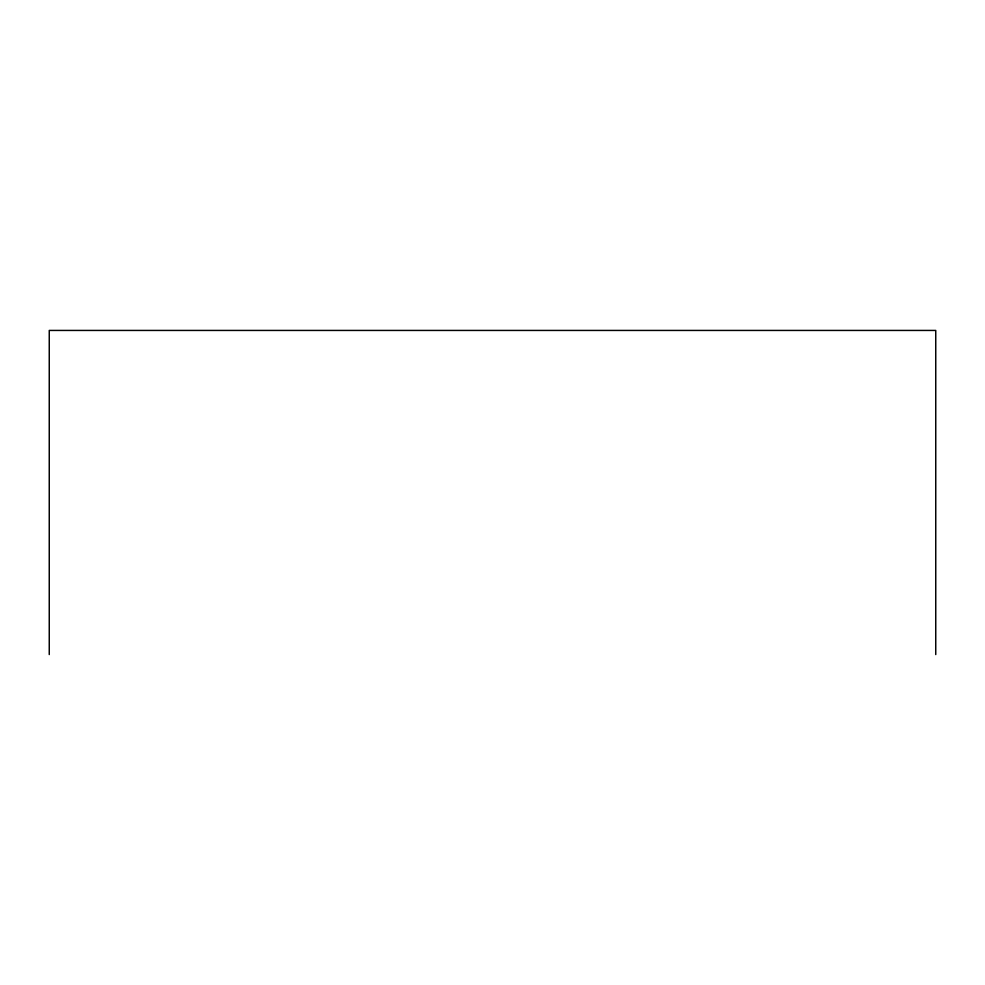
<?xml version="1.0" encoding="UTF-8"?>
<svg xmlns="http://www.w3.org/2000/svg" width="985" height="985" viewBox="0 0 985 985"><rect width="100%" height="100%" fill="white"/><g stroke="black" fill="none" stroke-linecap="round" stroke-linejoin="round"><path stroke-width="1.48" d="M935.75 654.569L935.75 330.431L49.25 330.431L49.25 654.569"/></g></svg>
